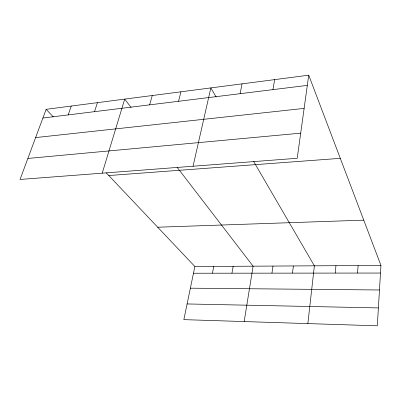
<?xml version="1.0" encoding="UTF-8"?>
<svg xmlns="http://www.w3.org/2000/svg" width="401" height="401" viewBox="0 0 401 401"><rect width="100%" height="100%" fill="white"/><g stroke="black" fill="none" stroke-linecap="round" stroke-linejoin="round"><path stroke-width="0.6" d="M308.725 75.188L297.221 158.275L20.05 179.453L46.13 109.323L308.725 75.188L380.95 265.447L377.311 325.812L183.843 319.637L194.876 266.51L106.24 172.846M357.542 273.066L358.128 265.577M335.241 273.091L335.948 265.703M307.853 323.597L314.379 265.828L253.648 161.468M292.464 273.131L293.397 265.948M271.948 273.151L272.981 266.063M244.159 321.562L253.106 266.179L177.132 167.327M272.951 89.634L274.65 79.619M231.948 273.191L233.171 266.294M212.455 273.211L213.768 266.404M240.094 93.689L242.054 83.854M193.051 166.235L210.846 87.909L216.194 97.107M178.525 101.293L180.936 91.799M149.638 104.856L152.245 95.528M102.22 173.177L124.701 99.107L131.057 107.378M94.506 111.663L97.453 102.651M68.18 114.912L71.283 106.054M42.892 118.034L307.311 85.393M35.619 137.583L304.128 108.4M27.859 158.45L300.7 133.157M108.786 175.538L340.294 158.34M157.688 227.217L363.757 220.154M194.876 266.51L380.95 265.447M193.477 273.231L380.494 273.046M190.375 288.179L379.471 289.988M187.102 303.948L378.394 307.923M46.13 109.323L53.363 116.967"/></g></svg>
